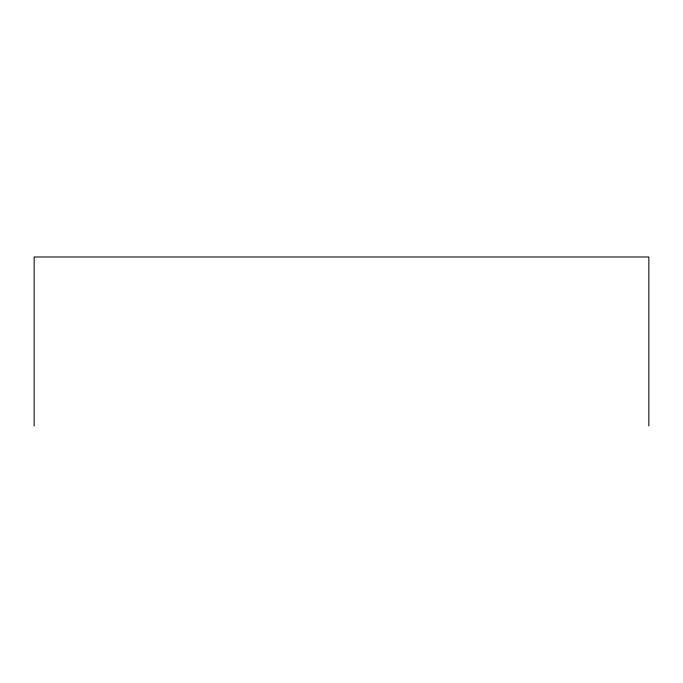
<?xml version="1.0" encoding="UTF-8"?>
<svg xmlns="http://www.w3.org/2000/svg" width="683" height="683" viewBox="0 0 683 683"><rect width="100%" height="100%" fill="white"/><g stroke="black" fill="none" stroke-linecap="round" stroke-linejoin="round"><path stroke-width="1.02" d="M648.85 426.013L648.85 256.987L34.15 256.987L34.15 426.013"/></g></svg>
